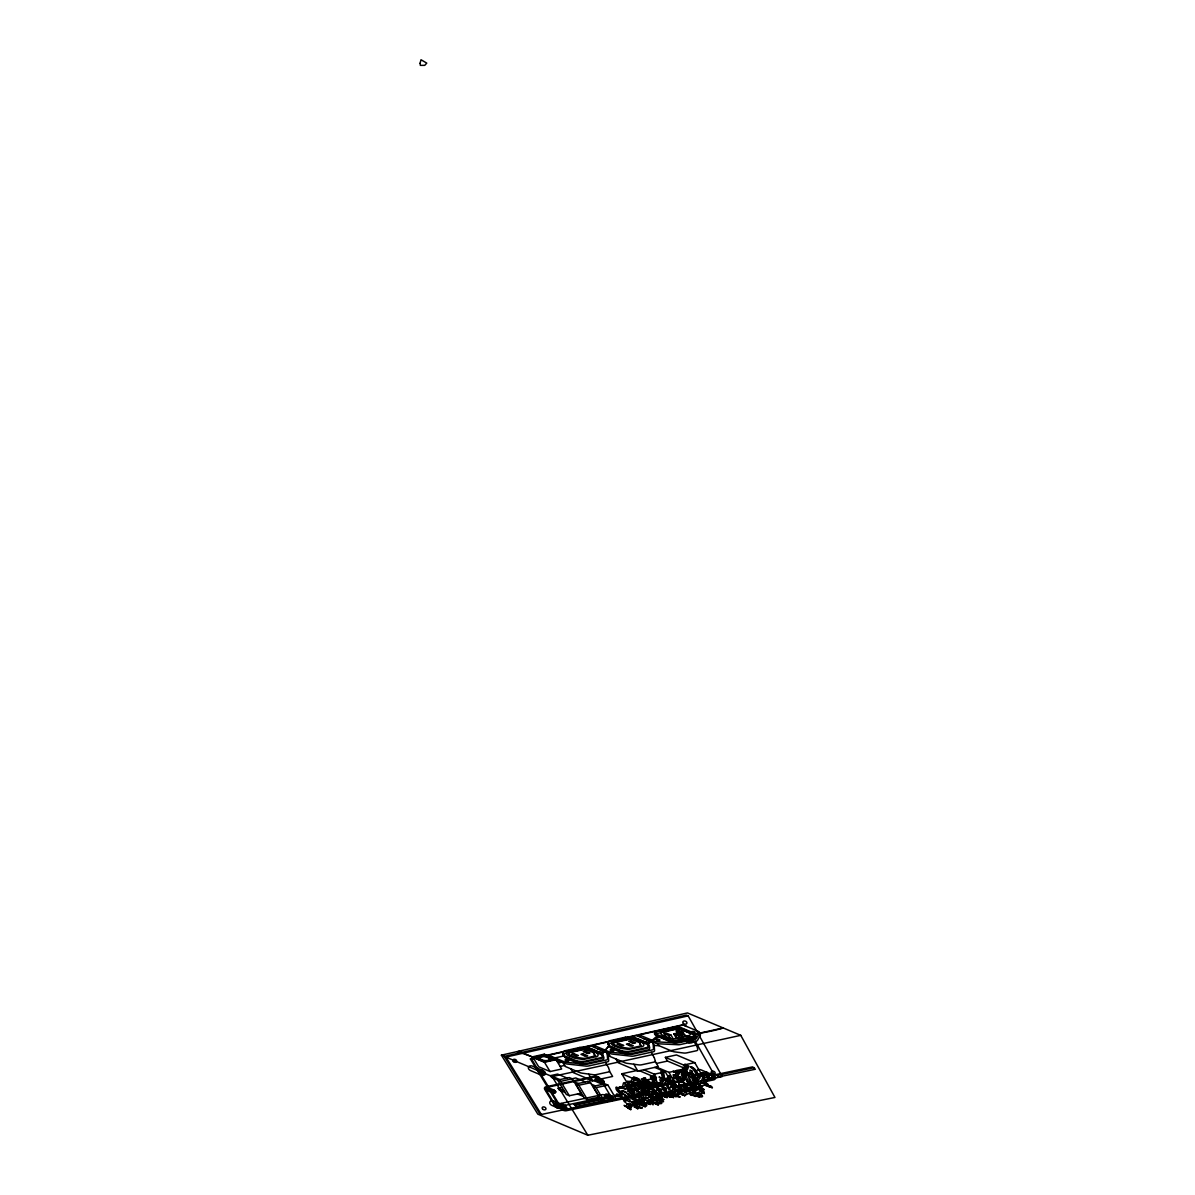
<?xml version="1.0" encoding="UTF-8"?>
<svg xmlns="http://www.w3.org/2000/svg" width="1195" height="1195" viewBox="0 0 1195 1195"><rect width="100%" height="100%" fill="white"/><g stroke="black" fill="none" stroke-linecap="round" stroke-linejoin="round"><path stroke-width="1.5" d="M670.619 1091.14C673.95 1088.436 673.084 1090.901 670.275 1092.484C664.853 1095.905 673.726 1093.141 674.488 1094.68C674.473 1096.532 684.541 1098.324 677.729 1095.949M691.532 1032.047L691.935 1031.554A3.421 2.524 18.5 0 1 694.997 1031.882L695.057 1032.883A3.436 2.539 18.5 0 1 693.757 1033.018M639.011 1102.552C641.162 1101.267 645.927 1106.645 640.983 1103.538M655.786 1096.308L657.653 1095.322M701.345 1080.788L701.196 1082.371M638.025 1102.134L639.34 1103.343L637.921 1102.492C642.731 1101.267 647.003 1102.836 643.612 1096.457C642.805 1093.873 635.74 1090.751 638.683 1089.795L634.037 1086.315L629.317 1086.957L625.881 1085.045L629.332 1085.12L628.316 1083.626L633.888 1085.404L631.976 1082.416L626.927 1081.46L630.84 1081.266L633.723 1076.844L635.62 1077.651L635.232 1080.116C629.675 1080.803 638.085 1091.334 640.938 1088.779C640.968 1085.867 634.829 1085.717 637.279 1084.238C638.772 1085.971 641.073 1086.539 642.044 1089.048C646.883 1089.706 646.614 1092.051 641.969 1090.333M650.663 1094.247C654.546 1097.652 652.201 1099.983 648.736 1096.502C648.93 1100.266 642.492 1093.619 646.495 1100.774L649.049 1101.909L651.38 1101.431L648.452 1099.206L649.408 1101.342L647.376 1101.193M669.977 1094.859L674.309 1091.543L675.28 1088.003C679.074 1084.224 667.632 1080.19 673.368 1079.892L676.116 1082.356C682.748 1082.087 676.206 1077.203 672.292 1078.084L673.905 1076.949C671.172 1070.869 676.609 1079.249 678.282 1074.619L678.954 1073.991L677.968 1072.737L676.385 1073.095L672.875 1071.303L678.984 1073.035L677.251 1077.532L679.88 1081.087L682.36 1082.282L678.312 1082.431L679.716 1085.135C681.479 1085.687 694.773 1093.559 686.841 1089.75M693.653 1095.382C695.878 1098.474 696.312 1088.705 702.451 1096.353C685.84 1093.769 706.544 1099.803 701.764 1095.083M695.027 1074.947L696.087 1073.603L692.458 1068.345C687.065 1065.567 692.741 1066.926 694.713 1068.987C695.953 1070.974 698.119 1075.963 701.032 1073.917C703.362 1068.913 704.811 1078.891 707.604 1074.186A8.948 6.498 18.2 0 0 707.037 1072.931L708.127 1074.171A8.664 6.304 17.7 0 0 708.575 1075.62L708.68 1076.77L705.513 1075.127M704.303 1078.517L702.884 1083.477L702.003 1083.492L700.539 1082.326L702.57 1078.458C705.827 1076.307 702.182 1085.329 706.828 1080.803C707.664 1079.19 706.245 1082.775 704.467 1082.834C704.004 1084.701 710.039 1087.271 707.38 1084.462L705.483 1082.67L706.006 1084.985M660.148 1099.609C659.341 1101.626 664.973 1100.968 662.209 1101.909C659.998 1102.238 655.965 1099.116 658.863 1097.772M674.697 1094.321L677.221 1094.411L677.52 1095.815L679.835 1096.816M645.912 1097.07L647.556 1098.773M702.316 1092.529C707.082 1095.397 701.704 1088.137 699.12 1089.795C702.869 1090.408 703.198 1092.111 700.106 1093.798C694.101 1094.889 691.741 1090.512 690.411 1087.42M632.767 1090.916C628.152 1083.432 638.877 1093.38 633.694 1088.735M645.614 1090.676C648.138 1092.887 646.898 1086.643 650.095 1089.243C644.807 1097.13 657.847 1092.559 652.739 1100.371L650.155 1099.923L651.753 1098.788M687.02 1074.664C692.413 1076.829 688.962 1077.532 689.142 1081.37C684.078 1082.954 690.486 1076.127 687.872 1075.634M694.878 1092.514C698.537 1094.739 699.867 1090.333 702.316 1090.512M616.396 1095.442L617.397 1095.232L616.754 1093.828L619.1 1095.949L615.096 1095.008L615.335 1095.86L621.908 1096.472L622.222 1093.664C624.343 1093.619 630.781 1097.921 626.18 1099.714C620.578 1093.171 624.641 1105.734 625.747 1100.879C627.494 1097.966 631.543 1098.713 629.541 1101.178C630.288 1101.895 633.962 1101.805 635.023 1103.687L635.322 1104.285C633.499 1107.332 627.629 1101.417 629.018 1105.061M651.693 1101.969L661.746 1103.403L658.415 1103.986C659.222 1106.495 651.454 1101.342 652.843 1103.329C655.383 1105.285 643.209 1099.131 649.736 1103.687A5.243 3.734 19.4 0 1 650.259 1104.135L646.555 1102.641M685.347 1071.885C685.96 1067.658 688.783 1076.979 691.726 1077.053C697.492 1076.038 690.127 1073.424 687.678 1073.005M656.578 1086.972L660.073 1089.078C657.489 1087.062 658.415 1091.11 656.533 1088.511C657.713 1083.955 648.945 1086.509 649.229 1082.282A2.644 1.897 19.4 0 1 649.617 1081.609C643.448 1077.158 654.038 1090.706 646.032 1080.459C646.062 1078.234 643.507 1076.396 642.955 1078.846C638.175 1079.13 645.001 1079.354 645.569 1081.191C646.435 1085.374 651.723 1084.776 654.77 1086.345L655.368 1087.211C652.963 1089.571 643.239 1082.237 649.572 1086.016A9.112 6.558 19.3 0 0 650.782 1087.226L654.785 1090.109L652.306 1089.317M633.44 1092.947L632.932 1091.453M655.428 1094.097C662.314 1097.473 654.188 1092.708 655.517 1091.423M664.286 1078.487L667.781 1078.129L668.08 1075.53L669.797 1076.262L669.215 1079.07L664.091 1079.04L663.912 1073.439L660.895 1071.347L662.299 1077.248A3.465 2.509 19.2 0 1 661.881 1078.114L661.328 1078.009M637.383 1093.843C643.986 1099.505 646.316 1099.012 637.368 1099.923L637.712 1100.64C640.998 1098.265 642.91 1103.299 643.209 1099.773M653.097 1104.867L649.916 1102.298M702.54 1078.278C701.525 1075.007 706.409 1074.215 708.441 1076.74M663.837 1092.827L665.899 1093.918L664.002 1092.051L666.377 1091.976L662.941 1086.195M644.523 1092.021C647.302 1089.302 647.287 1096.457 643.463 1093.44C644.374 1096.651 649.408 1095.591 646.824 1092.768M678.267 1087.33C681.195 1088.839 676.564 1087.689 678.596 1086.076C679.104 1084.776 683.032 1087.405 681.016 1087.764L678.282 1086.404M701.644 1088.511L704.333 1089.691L700.031 1089.093C697.238 1089.362 694.086 1091.782 697.641 1088.929C703.377 1086.882 697.088 1087.555 696.297 1086.509M620.832 1088.376C615.53 1085.926 622.819 1089.108 625.015 1088.466C625.045 1088.764 632.513 1087.943 629.108 1091.349C631.587 1092.603 633.186 1095.143 635.606 1096.876M656.921 1096.861C658.699 1099.505 663.046 1093.559 660.536 1095.322M693.787 1078.278L697.327 1079.877L697.656 1076.068L699.12 1075.425L700.539 1076.486L697.97 1075.829M696.999 1078.891L698.328 1077.143L697.716 1076.008M691.83 1077.009C688.469 1076.292 693.966 1076.232 692.084 1074.365M633.499 1088.257C634.933 1093.813 636.801 1095.561 631.453 1090.736C631.333 1086.613 624.925 1088.212 625.627 1083.79L625.105 1082.969C621.803 1080.773 624.671 1088.391 619.906 1086.838L619.383 1087.196M652.978 1076.112C657.369 1076.605 652.575 1080.325 655.144 1082.76C657.429 1083.626 656.428 1078.622 654.621 1078.682M704.273 1084.791C707.53 1086.494 717.702 1089.153 708.979 1085.956M680.448 1093.276C673.218 1096.726 680.553 1090.796 677.55 1091.692C673.173 1091.14 674.458 1096.995 677.221 1094.411M654.472 1080.355L654.442 1079.249M689.261 1076.232L686.587 1074.514L685.631 1072.005M699.344 1076.411L700.076 1077.875C696.401 1080.758 699.09 1084.97 702.062 1086.3C699.807 1090.184 698.343 1082.222 695.624 1081.759M681.658 1085.971L683.555 1086.419M635.606 1096.876L636.218 1100.057L629.631 1092.006M664.913 1093.5C664.674 1096.562 668.573 1092.932 666.347 1090.945C667.945 1087.465 659.73 1085.807 661.537 1084.388M685.362 1085.613L681.986 1084.358L682.24 1085.867M685.168 1086.3C691.098 1086.793 679.925 1079.772 678.939 1077.173M636.024 1107.302L635.725 1106.167C632.693 1104.285 630.766 1106.66 630.766 1109.632L628.002 1108.034M690.74 1084.373L689.739 1081.296M618.457 1094.545C622.446 1094.486 616.441 1091.14 616.157 1089.257C614.738 1084.806 618.816 1088.077 619.01 1090.482C622.461 1096.293 625.911 1087.838 619.742 1091.812M686.916 1081.4L688.051 1083.208L685.915 1078.413L686.468 1075.127L682.898 1071.601L687.454 1069.674L688.813 1066.074L684.869 1064.147L685.87 1066.896L684.108 1067.867M707.35 1083.417L709.203 1086.24L710.696 1086.763L710.846 1085.702M642.522 1079.772L645.091 1079.638L645.569 1078.069M628.436 1107.436L629.123 1106.062L626.389 1103.568L628.152 1104.15L630.811 1106.779L629.84 1108.407L624.089 1105.375L630.766 1109.632M684.212 1076.62L682.614 1072.468L684.929 1073.737L685.945 1077.502L683.943 1076.232L683.734 1073.947C681.568 1071.437 683.824 1078.667 685.646 1079.518C681.867 1082.565 681.852 1076.516 677.909 1076.366M693.623 1082.356C703.721 1083.566 689.306 1078.667 693.279 1077.591L696.162 1079.668M660.551 1093.53L660.999 1095.501M706.036 1074.738L705.872 1073.454A8.948 6.498 18.2 0 0 705.289 1072.199L706.977 1072.229M684.287 1088.003L689.186 1087.614L691.098 1090.213L690.053 1091.603A12.742 9.201 18.5 0 1 686.647 1091.423L676.863 1090.886L677.207 1089.257L679.925 1088.959L679.387 1087.823M689.171 1090.452L688.305 1087.57M648.721 1082.565L649.617 1081.609M702.944 1089.84L702.048 1089.452M654.77 1098.593L654.875 1097.144M652.993 1089.511L652.485 1088.286M692.786 1074.664L694.265 1075.067L696.775 1079.518M694.205 1084.477L694.713 1082.969M668.289 1096.278L670.007 1096.995C676.131 1098.339 673.054 1093.589 667.497 1095.188M674.025 1078.816L676.011 1077.053L674.637 1074.888M701.689 1082.61L700.599 1082.117M630.646 1096.95C637.279 1095.994 632.215 1103.403 632.857 1097.996M666.69 1083.566C673.621 1082.536 663.583 1088.047 662.538 1083.014L663.613 1080.19C671.993 1079.697 660.521 1082.819 666.69 1083.566C667.422 1081.729 668.886 1082.76 666.317 1079.936C672.636 1077.621 674.816 1091.543 668.095 1081.729M697.073 1080.459L695.938 1081.296L694.549 1080.325M659.804 1086.091L660.223 1085.418L658.639 1085.523M691.83 1088.018C683.839 1085.508 702.675 1089.691 691.905 1088.615M648.9 1045.535A3.958 2.883 19.7 0 0 647.317 1044.49L638.488 1040.785A15.819 11.517 20 0 0 626.688 1039.516L610.839 1043.071A3.929 2.868 20.5 0 0 609.047 1045.819L602.011 1053.96L603.49 1056.44A3.929 2.838 20.8 0 1 601.802 1060.099L586.685 1063.416A15.655 11.323 21.3 0 1 575.168 1062.146L566.714 1058.576A3.899 2.808 21.6 0 1 564.503 1056.768L563.129 1054.468M683.719 1085.075L684.765 1088.212M609.047 1045.819A4.108 2.987 20.6 0 0 610.615 1046.865L619.383 1050.539A15.864 11.577 20.3 0 0 631.109 1051.824L646.779 1048.359A3.958 2.898 19.7 0 0 648.945 1045.849A3.958 2.898 19.7 0 0 646.346 1042.817L637.503 1039.097A15.834 11.532 20 0 0 625.702 1037.828L610.107 1041.323A3.943 2.868 20.6 0 0 609.047 1045.819L602.011 1053.96M697.223 1082.431L696.7 1084.104C694.205 1089.511 692.069 1078.428 695.863 1083.462M646.48 1091.647L645.927 1093.38L641.685 1090.617L642.761 1092.454L643.612 1091.184M683.794 1067.732L682.853 1067.449L683.525 1068.315L680.358 1070.66L676.445 1070.466L682.883 1072.991M653.426 1076.351C649.378 1079.279 658.43 1082.102 651.634 1083.521L649.916 1082.804C657.847 1082.326 644.658 1073.887 653.635 1077.382C651.365 1080.833 655.069 1079.234 654.845 1076.844M657.235 1035.841L648.019 1043.952L649.318 1046.327A3.973 2.898 19.7 0 1 647.541 1050.032L632.08 1053.437A15.849 11.577 20.3 0 1 620.354 1052.153L611.81 1048.553A3.943 2.868 20.5 0 1 609.599 1046.715L608.225 1044.385M660.76 1095.815L659.939 1096.114M625.03 1098.788L626.329 1096.861L622.819 1093.485M699.941 1086.315L700.27 1085.224M674.936 1095.143L672.695 1093.813M655.278 1092.484C653.545 1090.213 653.247 1097.115 651.29 1092.26C656.458 1089.72 647.511 1087.928 646.674 1085.135C636.233 1073.244 647.063 1094.515 648.332 1087.136L643.029 1082.401L644.523 1082.999M659.267 1097.443L659.76 1096.248M666.556 1081.191L663.852 1079.593M643.179 1104.464L638.847 1104.031L645.151 1105.076L643.582 1102.417L646.196 1103.418L646.794 1105.629C644.822 1108.766 639.698 1102.388 636.263 1105.39C637.488 1107.989 646.136 1107.899 639.549 1107.899A1.882 1.344 19.6 0 0 638.309 1108.273C628.376 1104.568 639.28 1109.796 637.413 1106.884L634.65 1105.435M637.682 1097.264L636.651 1095.352M606.716 1095.979C605.985 1093.619 609.704 1095.71 607.628 1096.666M662.613 1072.064L664.032 1077.965A3.465 2.509 19.2 0 1 663.598 1078.846L659.013 1077.039L663.15 1079.025L661.328 1080.534L662.523 1081.804L661.582 1084.089L657.101 1082.551L655.935 1079.234M651.32 1087.017L653.65 1086.479L653.142 1085.762M697.148 1086.867L693.19 1087.286L688.619 1083.462M635.695 1083.417C632.469 1084.881 641.342 1085.822 638.578 1088.869M630.512 1087.973L628.092 1087.45M670.948 1087.091C678.387 1089.81 669.305 1080.937 669.797 1076.262M684.541 1089.138L689.246 1091.11M662.075 1100.341C655.517 1097.951 668.408 1100.998 661.433 1098.623M661.268 1078.383C657.922 1079.533 661.881 1081.52 660.178 1083.282M689.575 1087.958L688.813 1087.54M703.541 1081.146L705.065 1079.205L706.917 1079.966M655.861 1096.338L659.222 1097.921M642.029 1102.94L639.071 1102.582M647.107 1090.706L648.96 1089.481L648.556 1088.75M673.368 1079.892L674.622 1083.79M667.781 1086.703C664.405 1086.27 670.963 1085.314 667.811 1086.688M675.504 1075.709L677.027 1072.871M642.537 1100.266L639.698 1100.729L638.757 1099.445M670.425 1091.214L668.498 1091.035L667.512 1095.277L673.442 1095.217M657.459 1097.1C658.311 1097.846 661.716 1093.649 657.967 1094.097M618.084 1087.48C615.186 1090.243 622.864 1093.171 621.056 1095.546L618.816 1094.874M670.007 1096.995C664.629 1093.918 670.589 1099.505 663.315 1096.338M699.299 1096.95C695.46 1095.203 704.139 1096.472 699.09 1094.097M679.552 1086.942L679.193 1085.717M652.903 1090.019C655.861 1091.901 657.086 1090.751 657.549 1094.172M674.294 1086.613L673.607 1083.372M687.065 1071.168C689.186 1079.757 684.63 1068.33 683.764 1072.244M683.167 1079.205L683.898 1078.786C680.717 1076.874 680.03 1068.793 684.362 1073.2M640.445 1087.091C645.121 1086.539 636.158 1082.043 633.843 1082.834M664.779 1084.164L663.569 1084.448M554.047 1092.574C556.9 1092.514 548.968 1090.826 554.39 1091.05C558.468 1091.498 552.792 1094.605 554.644 1091.229M675.205 1081.669L677.983 1080.743L675.668 1078.114M688.544 1090.826L688.32 1090.871A12.727 9.201 18.5 0 1 684.929 1090.691L682.345 1089.855L676.728 1090.512M631.229 1084.896L632.424 1084.358L631.184 1082.416M542.694 1073.812C541.006 1071.153 546.279 1076.605 543.232 1072.393M501.392 1055.17L687.454 1012.942L740.766 1035.333L774.957 1097.458L587.82 1135.25L537.84 1114.158L501.392 1055.17L552.15 1076.561L740.766 1035.333M713.818 1078.323L722.243 1076.561L688.156 1015.87L505.948 1057.082L541.35 1114.472L709.905 1079.145M532.253 1056.888L544.263 1054.184L556.243 1059.233L544.188 1061.922L518.794 1051.212M533.015 1057.455L544.442 1062.265L556.048 1059.681L561.68 1069.002L550.088 1071.556L538.691 1066.762L533.015 1057.455L544.591 1054.856L564.578 1063.296A7.797 5.616 21.6 0 0 567.491 1064.058L585.789 1066.089A7.812 5.631 21.2 0 0 588.612 1065.955L607.628 1061.787A1.972 1.419 20.6 0 0 608.673 1060.562L608.24 1055.573A1.972 1.434 20.7 0 0 608.046 1054.976L606.955 1053.139M563.816 1110.439L562.412 1109.841A3.346 2.36 21.4 0 1 560.515 1108.288L530.386 1058.964L533.508 1058.262M546.025 1055.469L563.308 1051.585M583.459 1047.059L608.464 1041.457M629.078 1036.827L681.538 1025.071A3.54 2.614 18.8 0 1 684.182 1025.34M554.346 1059.651L545.264 1055.827L535.136 1058.098A137.544 94.704 22.5 0 0 517.106 1051.63M549.745 1057.052L548.639 1055.215L562.994 1052.003M584.788 1047.119L590.629 1045.804L605.85 1052.212A1.972 1.434 20.7 0 1 607.15 1053.736L607.583 1058.71A1.972 1.419 20.7 0 1 606.537 1059.95L587.522 1064.133A7.812 5.646 21.2 0 1 584.699 1064.252L566.4 1062.236A7.797 5.616 21.7 0 1 563.472 1061.474L548.639 1055.215M594.886 1047.597L593.452 1045.177L608.121 1041.876M630.422 1036.887L636.397 1035.542L651.798 1042.025A2.002 1.464 19.6 0 1 653.112 1043.564L653.471 1048.612A1.987 1.449 19.5 0 1 652.38 1049.882L632.932 1054.154A7.917 5.766 20.1 0 1 630.049 1054.289L611.422 1052.257A7.887 5.736 20.6 0 1 608.464 1051.495L593.452 1045.177M639.295 1034.9L683.241 1025.041L698.044 1031.255A2.017 1.494 18.4 0 1 699.209 1033.436L696.446 1038.425A2.017 1.479 18.4 0 1 695.46 1039.097L679.298 1042.652A7.992 5.87 18.9 0 1 676.953 1042.847L657.668 1041.935A7.962 5.841 19.5 0 1 654.083 1041.114L639.295 1034.9L640.714 1037.35M530.386 1058.964L534.001 1059.084M547.444 1056.066L548.953 1055.723M591.54 1046.193L593.751 1045.685M637.323 1035.931L639.594 1035.423M676.803 1028.731L661.806 1032.077A2.002 1.479 19.3 0 0 662.015 1034.9L669.245 1037.947A8.007 5.885 19.1 0 0 675.19 1038.589L689.216 1035.482A2.017 1.494 18.6 0 0 689.022 1032.644L681.762 1029.582A8.007 5.885 18.9 0 0 675.772 1028.955M573.809 1053.631L571.673 1054.109L576.244 1056.036L578.38 1055.558L573.809 1053.631L574.9 1055.469M585.356 1051.062L583.22 1051.54L587.791 1053.467L589.942 1052.989L585.356 1051.062L586.461 1052.9M619.115 1043.519L616.934 1044.012L621.564 1045.954L623.745 1045.461L619.115 1043.519L620.205 1045.386M630.945 1040.89L628.749 1041.368L633.38 1043.325L635.576 1042.832L630.945 1040.89L632.021 1042.757M665.794 1036.498L664.151 1033.615L666.392 1033.122L671.067 1035.094L673.173 1038.784M678.088 1034.168L676.236 1030.926L678.491 1030.419L683.182 1032.39L685.407 1036.319M583.115 1053.856L580.964 1054.334L585.55 1056.26L587.686 1055.782L583.115 1053.856L584.206 1055.693M628.6 1043.728L626.419 1044.221L631.05 1046.163L633.245 1045.685L628.6 1043.728L629.69 1045.595M676.37 1038.321L673.816 1033.824L676.056 1033.316L680.747 1035.288L681.777 1037.126M664.151 1033.615L668.841 1035.587L671.067 1035.094M676.236 1030.926L680.941 1032.898L683.182 1032.39M673.816 1033.824L678.506 1035.796L680.747 1035.288M694.833 1034.213L723.169 1027.939M560.306 1066.373L564.637 1065.417M608.27 1055.782L609.569 1055.499M553.748 1058.172L564.01 1055.932M557.796 1080.071L551.567 1077.442L550.477 1075.634L557.617 1074.081L567.042 1078.054M557.632 1080.101L569.313 1077.561L572.33 1078.831L581.009 1093.231L569.343 1095.725L566.34 1094.456L557.632 1080.101L560.634 1081.37L575.811 1077.95L585.251 1081.938M665.361 1057.351L683.659 1065.044L685.781 1068.763L667.497 1061.07L665.361 1057.351L676.46 1054.946L694.803 1062.654L705.931 1082.282L690.65 1085.478L687.976 1084.343M656.458 1063.46L667.497 1061.07M654.726 1067.404L665.256 1071.84L676.445 1091.244L661.403 1094.381L660.536 1092.887L648.093 1095.486L630.123 1087.913L621.803 1073.782L636.711 1070.571M587.537 1081.445L590.554 1082.715L599.173 1097.13L587.432 1099.609L584.445 1098.339L575.781 1083.984L592.122 1080.564M565.175 1092.529L559.215 1090.019L558.125 1088.227L562.053 1087.39M570.971 1068.883L573.212 1072.587L592.615 1080.773L612.617 1076.456L609.48 1071.153M615.978 1058.994L618.188 1062.758L637.831 1071.034L658.296 1066.627L655.174 1061.235M575.781 1083.984L578.798 1085.239L590.554 1082.715M683.659 1065.044L694.803 1062.654M593.078 1086.374L604.909 1083.85L607.926 1085.12L616.5 1099.549L604.685 1102.029L601.683 1100.759L593.078 1086.374L596.096 1087.644L607.926 1085.12M643.776 1069.749L654.277 1074.186L665.256 1071.84M656.354 1067.045L668.946 1072.348L685.781 1068.763M621.803 1073.782L639.848 1081.37L656.413 1077.86L654.277 1074.186M560.873 1103.433L565.34 1105.315L567.505 1108.87L563.039 1106.973L560.873 1103.433L602.967 1094.53L607.493 1096.442L609.629 1100.042M565.34 1105.315L607.493 1096.442M574.123 1104.434L608.36 1097.234L610.989 1099.505L576.737 1106.689L574.123 1104.434L575.796 1105.136L610.062 1097.936M715.939 1074.589L752.671 1066.866L755.345 1069.241L718.583 1076.949L715.939 1074.589L717.687 1075.336L754.433 1067.613M564.234 1107.481L560.037 1108.362A2.868 2.017 21.5 0 1 556.317 1106.794L546.025 1089.974A2.883 2.046 21.8 0 1 547.19 1087.33L596.23 1076.725A2.913 2.091 20.7 0 1 600.024 1078.338L610.212 1095.442A2.898 2.076 20.4 0 1 608.957 1098.085L608.524 1098.175M672.695 1084.731L677.162 1086.613L689.784 1083.97L690.65 1085.478M645.121 1094.232L566.296 1110.723A3.346 2.36 21.3 0 1 561.919 1108.885L531.82 1059.562M674.622 1088.062L689.425 1084.955M705.543 1081.594L713.624 1079.892A3.495 2.539 17.9 0 0 715.282 1076.695L695.311 1041.263M683.779 1091.125L684.914 1092.275L683.122 1094.097C682.913 1098.698 694.668 1087.704 694.011 1095.053C685.108 1094.052 693.13 1094.187 695.311 1096.547M625.105 1082.969L624.88 1086.539L620.369 1087.644M681.912 1079.533L684.242 1079.653M623.013 1090.811C628.749 1094.605 628.675 1094.366 632.872 1097.712M630.616 1104.479L633.619 1103.568L631.602 1101.551M691.248 1073.961L694.25 1074.664L697.014 1078.98M630.333 1104.18C632.319 1106.002 629.033 1106.899 628.152 1104.15M664.898 1084.149L667.856 1083.955L667.557 1083.088M711.742 1076.307C710.771 1080.937 715.312 1074.499 711.07 1077.785M651.634 1083.521C654.023 1082.61 658.923 1085.374 658.326 1086.808L657.19 1086.688L657.937 1087.54M645.166 1087.958L647.317 1087.51L644.538 1085.404M692.129 1095.531L690.874 1094.59L692.906 1093.933L692.428 1092.768M602.205 1082.192C606.029 1081.251 597.366 1081.908 602.19 1080.355C599.935 1082.072 607.359 1084.672 602.937 1080.788M679.567 1088.107L686.408 1089.93M671.411 1087.286L670.32 1087.525L672.561 1086.001L673.92 1086.897L672.188 1086.18M642.402 1091.737L640.834 1090.557L642.477 1090.542M633.694 1082.476L637.533 1082.267L636.935 1078.458C634.56 1076.74 642.761 1080.041 639.937 1082.775L643.597 1087.077C646.151 1085.747 637.398 1079.369 642.701 1085.956M564.398 1107.332C561.202 1108.288 568.745 1110.26 564.682 1107.287C558.648 1106.45 566.684 1109.094 563.711 1108.661M643.657 1093.186L644.882 1093.694M665.899 1093.918L662.732 1093.216L664.808 1096.278L666.631 1096.502L666.048 1094.799M668.617 1087.988C668.035 1087.988 672.636 1090.886 668.483 1089.033M661.388 1095.681C657.803 1094.366 664.33 1091.871 659.834 1092.096L658.236 1090.512L661.238 1089.945L662.837 1096.084L659.341 1099.236L660.178 1101.491M635.187 1103.343L636.248 1103.194L635.128 1100.431M617.038 1095.71L617.038 1096.577M698.089 1086.36L691.785 1086.389M647.272 1083.118L647.197 1082.013M660.671 1100.894L663.613 1101.656M623.596 1091.169L626.09 1092.021M688.708 1073.02L690.098 1072.587L689.963 1070.108L691.711 1070.839L692.592 1073.17C697.656 1078.592 699.433 1073.2 694.205 1069.092L691.636 1067.314L692.846 1067.673M704.034 1089.571C699.165 1089.75 703.198 1083.267 706.051 1085.538M642.85 1104.509L638.996 1103.956M678.73 1084.418L681.016 1085.105M651.454 1093.365L652.321 1091.169M654.203 1045.55L658.863 1045.64L671.934 1051.137A7.962 5.841 18.9 0 0 674.757 1051.899L683.555 1053.004A7.977 5.841 18.7 0 0 686.662 1052.885L696.61 1050.719A2.017 1.479 18.4 0 0 697.701 1049.255L697.297 1047.418A2.017 1.479 18.4 0 0 697.133 1047.014L694.056 1041.532M703.81 1091.692L702.884 1091.304M635.62 1077.651L632.558 1081.998L628.824 1082.297M630.84 1090.139L632.678 1090.871M660.701 1083.506L657.399 1082.73M641.192 1088.391L644.359 1089.257L642.88 1087.629M654.651 1099.968L657.967 1102.119L656.219 1099.729L656.817 1098.638L655.009 1094.366L658.803 1095.815M649.199 1085.583L648.527 1085.732M693.025 1077.726L695.43 1078.966M698.044 1075.859L698.627 1075.5M636.472 1107.496L637.771 1109.109M639.265 1094.59C635.501 1095.053 638.339 1089.795 635.217 1089.377M643.597 1102.223L650.379 1104.553M687.035 1086.315C682.674 1084.701 682.689 1077.666 677.759 1076.471M694.534 1092.469L692.951 1092.439M678.655 1091.573C683.376 1092.469 676.967 1093.858 679.507 1094.157M664.569 1095.77L665.047 1094.381M691.666 1073.902L693.847 1074.723M674.772 1072.005L676.385 1073.095M673.965 1071.661L678.551 1072.408M690.351 1084.179L690.172 1085.135C686.408 1087.495 691.591 1081.49 688.051 1081.878M638.04 1085.344L640.55 1086.285M638.653 1078.786L637.846 1078.637L639.25 1082.999L635.053 1083.342M684.556 1088.466L687.812 1088.794M660.999 1077.83L661.91 1078.652M670.783 1084.791L668.304 1079.787M704.124 1074.036L707.53 1075.366M641.312 1087.45L644.762 1088.451L648.392 1093.813M645.987 1103.314C648.078 1107.959 640.251 1099.699 643.448 1104.359M673.054 1089.467L673.846 1089.661L672.949 1088.481M689.784 1083.028L688.693 1082.595M649.901 1084.104L655.054 1085.762M680.03 1081.206L682.166 1082.058M637.936 1106.749L642.432 1107.84M663.897 1099.639C659.461 1100.894 664.435 1089.885 664.883 1096.995M699.254 1074.335L701.764 1075.395L703.81 1072.557M661.388 1103.194C659.192 1103.284 648.706 1103.06 653.531 1101.312L655.069 1097.13L657.086 1102.044M687.334 1065.059L686.737 1068.659C683.779 1067.165 683.241 1073.439 678.222 1071.153M651.081 1088.69L649.557 1088.033M630.661 1084.567C631.782 1085.508 626.867 1085.792 628.749 1086.748M626.912 1106.48L625.792 1106.092L628.525 1108.258M699.911 1074.649L701.106 1075.156M680.523 1077.322L679.462 1077.068L680.104 1077.651M647.809 1086.419L646.824 1086.016M656.697 1087.883L658.355 1088.361L657.489 1087.36M653.605 1089.87L655.532 1091.752M688.156 1015.87L686.378 1015.123L504.26 1056.38L539.692 1113.77L541.35 1114.472M691.278 1037.887L680.343 1033.302A3.54 2.614 18.9 0 0 675.922 1034.272A3.54 2.614 18.9 0 0 678.043 1037.992L688.962 1042.593M711.906 1074.439L701.062 1069.883A3.51 2.554 18.2 0 0 696.67 1070.81A3.51 2.554 18.2 0 0 698.731 1074.469L709.546 1079.01M687.469 1072.498C689.142 1074.29 693.444 1074.006 691.711 1070.839M679.731 1071.661L680.687 1072.064M695.983 1078.726L697.043 1079.16M712.28 1087.943L709.666 1086.703M707.395 1086.016L709.008 1086.688M700.614 1085.359L697.566 1083.641M700.15 1088.989L701.868 1089.72M691.875 1087.256L693.249 1087.823M697.551 1087.898L694.295 1090.049L696.028 1091.005M694.385 1090.273C696.341 1094.799 691.293 1090.916 691.666 1088.839M601.488 1054.647L592.75 1050.973A15.625 11.278 21.1 0 0 581.158 1049.703L565.668 1053.183A3.884 2.808 21.6 0 0 563.906 1055.663L563.95 1055.887M639.415 1070.69L656.413 1077.86M682.524 1095.262C677.699 1092.066 683.152 1093.276 682.509 1094.65C682.883 1092.753 679.716 1091.095 683.884 1091.125L686.632 1093.007L684.556 1096.188M665.047 1089.9L662.971 1088.6L663.15 1089.377M651.439 1085.448L649.229 1084.477M647.212 1083.999L645.046 1082.939L643.537 1079.877M676.086 1096.876L674.174 1096.069L675.28 1095.143M653.038 1088.511L648.093 1085.553M661.119 1091.976L659.207 1091.364M673.621 1097.742L671.381 1096.263M635.83 1083.447L637.458 1084.119M658.744 1093.261L661.403 1094.381M652.769 1091.05L654.203 1091.647M665.525 1097.01L667.183 1097.712M651.574 1095.979L649.542 1094.889M652.41 1099.071L648.721 1096.502M628.884 1089.377L626.509 1087.674M598.381 1076.979L597.082 1076.426A2.913 2.091 20.8 0 0 594.931 1076.187L545.906 1086.793A2.883 2.046 21.9 0 0 544.741 1089.437L555.033 1106.256A2.868 2.017 21.5 0 0 556.661 1107.586L557.931 1108.123M625.777 1089.511L623.685 1088.227M602.459 1079.787L597.978 1077.905A2.181 1.568 20.7 0 0 595.304 1078.473A2.181 1.568 20.7 0 0 596.663 1080.743L601.13 1082.64M629.466 1091.991C625.433 1090.856 628.988 1091.095 628.391 1089.183M658.326 1105.061L655.876 1103.747M652.53 1102.851L653.65 1103.314M629.84 1094.276L627.659 1093.425L628.017 1094.635M642.835 1100.192L641.073 1098.519M648.317 1103L649.423 1103.463M593.631 1080.549L602.609 1084.343M591.465 1084.253L595.364 1085.882M645.315 1106.839L643.239 1105.793M637.966 1104.27L639.43 1104.897M629.78 1101.954L627.898 1101.103L627.898 1099.236M612.139 1096.144L607.672 1094.261A2.181 1.553 20.4 0 0 604.999 1094.814A2.181 1.553 20.4 0 0 606.343 1097.07L610.809 1098.952M574.138 1081.833L578.051 1083.492M543.098 1070.586L532.567 1066.149A3.406 2.435 22.4 0 0 528.474 1067.06A3.406 2.435 22.4 0 0 530.655 1070.615L541.156 1075.052M550.477 1075.634L559.887 1079.608M597.38 1097.503L600.532 1098.832M579.605 1093.53L582.204 1094.635M577.499 1093.978L583.279 1096.427M558.125 1088.227L564.1 1090.751M554.121 1090.139L549.685 1088.272A2.151 1.524 21.8 0 0 547.086 1088.839A2.151 1.524 21.8 0 0 548.445 1091.08L552.867 1092.947M558.692 1103.119L553.942 1101.118A3.376 2.39 21.6 0 0 549.864 1101.984A3.376 2.39 21.6 0 0 552 1105.465L556.736 1107.466M564.025 1106.301L559.604 1104.449A2.151 1.524 21.5 0 0 557.004 1105.002A2.151 1.524 21.5 0 0 558.364 1107.212L562.77 1109.065M658.042 1094.754L656.16 1093.619M642.029 1083.193L644.478 1085.179M647.391 1093.007L652.44 1098.1M662.702 1086.165L663.509 1085.583L662.747 1084.448C647.167 1083.238 662.598 1084.627 662.433 1088.286C662.777 1090.378 666.616 1092.663 664.689 1089.332M635.128 1087.271L633.425 1086.121M632.947 1098.041L630.123 1097.174L631.856 1098.997M635.187 1087.316L636.965 1089.078L635.62 1089.78M638.698 1083.82L640.326 1086.21M625.807 1102.567L624.298 1098.399M681.135 1088.764L679.821 1087.062M704.393 1093.664C703.75 1091.02 699.658 1093.38 701.48 1094.829M694.907 1092.618L692.921 1087.689M655.562 1086.076L657.205 1085.478L653.471 1083.402M689.844 1074.006L689.156 1073.215M689.366 1082.177L689.62 1079.16L691.875 1082.431L692.428 1086.658L695.266 1086.569M568.432 1054.244L573.63 1056.738A5.96 4.302 21.4 0 0 575.676 1057.291L582.996 1058.292A5.96 4.317 21.3 0 0 585.356 1058.217L594.273 1056.171L594.109 1053.482A1.494 1.075 21 0 0 593.168 1052.556L587.447 1050.151A5.96 4.317 21.2 0 0 583.026 1049.658L568.745 1052.885L569.567 1056.141M678.207 1086.479L679.163 1087.719M544.442 1062.265L550.088 1071.556M552.15 1076.561L587.82 1135.25M539.901 1058.591L540.737 1059.95M549.147 1058.561L550.178 1060.264M575.796 1105.136L576.737 1106.689M544.263 1054.184L545.264 1055.827M560.634 1081.37L569.343 1095.725M578.798 1085.239L587.432 1099.609M562.935 1062.609L565.265 1066.478L579.411 1072.438A7.782 5.602 21.2 0 0 582.084 1073.17L593.228 1074.693A7.797 5.616 20.9 0 0 596.305 1074.604L608.479 1071.975A1.957 1.419 20.5 0 0 609.45 1070.466L608.569 1067.777M588.612 1074.066L592.615 1080.773M596.096 1087.644L604.685 1102.029M597.186 1048.568L609.555 1053.333A7.887 5.736 20.6 0 0 612.512 1054.109L631.124 1056.141A7.917 5.751 20.1 0 0 634.007 1056.007L653.456 1051.734A1.987 1.449 19.5 0 0 654.546 1050.48L654.188 1045.431A2.002 1.464 19.5 0 0 653.994 1044.833L652.918 1042.951M605.372 1062.28L608.434 1067.464M593.915 1053.124L596.036 1056.694M607.896 1052.646L610.197 1056.574L624.522 1062.594A7.887 5.721 20.1 0 0 627.226 1063.341L638.548 1064.864A7.902 5.736 19.8 0 0 641.685 1064.775L654.143 1062.071A1.987 1.449 19.4 0 0 655.174 1060.548L654.322 1057.814M639.848 1081.37L648.093 1095.486M613.603 1044.086L614.753 1046.073M633.858 1064.237L637.831 1071.034M639.639 1042.981L641.715 1046.581M668.946 1072.348L677.162 1086.613M643.463 1038.515L655.159 1042.996A7.962 5.841 19.4 0 0 658.744 1043.818L678.028 1044.729A7.992 5.87 18.9 0 0 680.373 1044.535L696.521 1040.994A2.017 1.479 18.4 0 0 697.507 1040.322L700.285 1035.333A2.017 1.494 18.3 0 0 700.225 1034.108L699.165 1032.211M651.141 1052.242L654.188 1057.5M657.758 1043.713L658.863 1045.64M656.399 1033.585L657.668 1035.811A2.509 1.852 19.4 0 0 659.072 1036.991L669.992 1041.592A10.038 7.379 19 0 0 677.46 1042.384L694.773 1038.574A2.524 1.867 18.5 0 0 695.953 1036.199L694.698 1033.959A191.17 148.06 21.1 0 0 723.229 1028.029M668.841 1035.587L670.425 1038.365M678.506 1035.796L679.537 1037.618M680.941 1032.898L683.167 1036.827M717.687 1075.336L718.583 1076.949M693.727 1034.855L694.863 1036.857M660.028 1089.825L660.342 1091.647M692.652 1078.861L693.339 1081.37L691.935 1078.487M642.716 1098.668L639.22 1092.469A3.122 2.226 19.7 0 0 637.667 1090.841M601.279 1054.617A3.929 2.838 20.8 0 1 602.803 1055.588M688.783 1038.873A1.957 1.449 18.6 0 1 688.111 1040.218M709.412 1075.38A1.942 1.419 18 0 1 708.74 1076.695M556.407 1104.001A1.867 1.315 21.6 0 1 555.839 1105.241M540.797 1071.497A1.882 1.344 22.2 0 1 540.245 1072.781M684.78 1025.698A3.54 2.614 18.7 0 1 686.468 1026.4M695.535 1035.707A2.509 1.837 18.5 0 0 694.878 1035.333L682.718 1030.224A10.038 7.379 18.8 0 0 675.205 1029.433L656.787 1033.555A2.495 1.822 19.4 0 0 655.428 1034.989M648.795 1040.755A1.688 1.24 19.6 0 1 649.094 1040.442M651.977 1041.652A1.688 1.24 19.6 0 1 651.917 1042.07M602.399 1050.764A1.733 1.255 20.7 0 1 602.683 1050.45M605.656 1051.705A1.733 1.255 20.7 0 1 605.596 1052.108M649.229 1040.501A1.688 1.24 19.7 0 1 649.169 1040.905M645.345 1041.95A3.376 2.465 19.7 0 1 648.153 1042.339L648.302 1043.295A3.391 2.48 19.7 0 1 647.6 1043.444M603.356 1050.734A1.733 1.255 20.8 0 1 603.296 1051.137M560.724 1061.668A1.718 1.225 21.8 0 1 558.573 1062.594A1.718 1.225 21.8 0 1 557.781 1060.428M599.517 1052.138A3.346 2.42 20.8 0 1 602.28 1052.526L602.429 1053.467A3.346 2.42 20.8 0 1 601.742 1053.617M558.453 1060.712A1.718 1.225 21.8 0 1 557.587 1061.772M648.004 1043.937A110.224 79.139 17.3 0 1 659.087 1036.633M547.863 1089.437C549.566 1086.688 552.613 1092.17 547.863 1089.437M557.721 1105.554C562.412 1107.705 557.423 1104.031 557.736 1105.495M420.072 63.32L420.371 65.366L424.733 65.352L426.764 63.126L421.013 59.75L420.072 63.32M565.25 1060.04L565.728 1060.637A3.316 2.39 21.6 0 0 568.626 1060.966L568.626 1060.055A3.316 2.375 21.6 0 0 565.608 1059.681L565.25 1060.01M596.021 1079.055C596.723 1081.998 600.652 1078.786 597.171 1078.323C597.052 1081.146 596.156 1077.397 596.036 1078.98M610.286 1050.046L610.764 1050.644A3.361 2.435 20.6 0 0 613.722 1050.973L613.647 1050.002A3.346 2.435 20.5 0 0 610.66 1049.673L610.286 1050.046M656.279 1039.77L656.742 1040.382A3.391 2.495 19.4 0 0 659.76 1040.696L659.745 1039.74A3.391 2.48 19.4 0 0 656.653 1039.396L656.279 1039.77M605.79 1095.382L606.567 1094.71L605.79 1095.382M610.212 1097.234C612.856 1101.013 613.214 1094.59 610.242 1097.1M639.713 1097.742C638.727 1099.445 635.113 1095.173 637.174 1095.277L639.713 1097.742M637.951 1103.911C629.675 1104.165 636.487 1096.129 637.951 1103.911M601.518 1058.307L585.699 1061.832A15.669 11.338 21.4 0 1 574.183 1060.548L565.519 1056.903A3.884 2.808 21.6 0 1 562.905 1053.93A3.884 2.808 21.6 0 1 564.921 1051.466L580.172 1048.045A15.64 11.278 21.1 0 1 591.764 1049.315L600.502 1052.989A3.914 2.838 20.8 0 1 603.072 1055.753A3.914 2.838 20.8 0 1 601.518 1058.307M579.799 1047.447L564.742 1050.823A3.899 2.808 21.7 0 0 562.726 1053.303A3.899 2.808 21.7 0 0 565.34 1056.29L573.794 1059.86A15.669 11.338 21.4 0 0 585.311 1061.13L600.443 1057.799A3.929 2.838 20.8 0 0 602.519 1055.319A3.929 2.838 20.8 0 0 599.935 1052.317L591.391 1048.717A15.64 11.293 21.1 0 0 579.799 1047.447M625.329 1037.23L609.928 1040.696A3.943 2.883 20.6 0 0 607.837 1043.205A3.943 2.883 20.6 0 0 610.451 1046.237L619.01 1049.837A15.864 11.591 20.3 0 0 630.721 1051.107L646.196 1047.701A3.973 2.898 19.7 0 0 648.362 1045.177A3.973 2.898 19.7 0 0 645.778 1042.13L637.129 1038.5A15.834 11.532 20 0 0 625.329 1037.23M674.772 1027.371L657.534 1031.225A2.509 1.852 19.4 0 0 657.803 1034.765L668.737 1039.366A10.038 7.394 19.1 0 0 676.191 1040.158L693.518 1036.334A2.524 1.867 18.5 0 0 693.294 1032.779L682.285 1028.148A10.053 7.394 18.9 0 0 674.772 1027.371M674.249 1027.73L655.816 1031.853A2.495 1.822 19.5 0 0 656.085 1035.363L668.169 1040.442A10.038 7.379 19.1 0 0 675.623 1041.233L694.146 1037.155A2.509 1.852 18.5 0 0 693.922 1033.63L681.747 1028.522A10.038 7.394 18.9 0 0 674.249 1027.73M582.398 1048.956L567.52 1052.287A2.226 1.613 21.6 0 0 567.849 1055.409L573.182 1057.665A8.948 6.468 21.4 0 0 576.259 1058.501L581.547 1059.233A8.948 6.468 21.3 0 0 585.072 1059.114L596.858 1056.499A2.241 1.628 20.9 0 0 597.978 1054.767L597.769 1054.169A2.241 1.628 20.9 0 0 596.35 1052.765L589.03 1049.688A8.948 6.468 21.2 0 0 582.398 1048.956M627.972 1038.754L612.736 1042.174A2.256 1.643 20.5 0 0 613.02 1045.341L618.427 1047.612A9.052 6.602 20.4 0 0 621.534 1048.463L626.912 1049.18A9.067 6.617 20.2 0 0 630.512 1049.061L642.566 1046.402A2.27 1.658 19.8 0 0 643.732 1044.624L643.537 1044.012A2.27 1.658 19.8 0 0 642.118 1042.608L634.709 1039.486A9.052 6.602 20.1 0 0 627.972 1038.754M628.585 1039.471L614.245 1042.682A1.509 1.09 20.5 0 0 614.439 1044.789L618.89 1046.671A6.035 4.392 20.4 0 0 620.967 1047.238L628.421 1048.224A6.035 4.407 20.2 0 0 630.811 1048.149L639.579 1046.208A1.509 1.105 19.9 0 0 640.356 1045.027L639.818 1043.34A1.509 1.105 19.9 0 0 638.862 1042.384L633.081 1039.949A6.035 4.407 20.1 0 0 628.585 1039.471M561.904 1108.512A2.151 1.524 21.4 0 0 565.384 1108.467A2.151 1.524 21.4 0 0 562.875 1106.077A2.151 1.524 21.4 0 0 561.904 1108.512M551.911 1092.275A2.151 1.524 21.7 0 0 555.451 1092.424A2.151 1.524 21.7 0 0 553.121 1089.915A2.151 1.524 21.7 0 0 551.911 1092.275M609.943 1098.384A2.181 1.553 20.3 0 0 613.498 1098.339A2.181 1.553 20.3 0 0 610.974 1095.905A2.181 1.553 20.3 0 0 609.943 1098.384M600.278 1082.072A2.181 1.568 20.6 0 0 603.833 1082.013A2.181 1.568 20.6 0 0 601.294 1079.563A2.181 1.568 20.6 0 0 600.278 1082.072M688.664 1041.129A2.076 1.524 18.5 0 0 692.069 1040.95A2.076 1.524 18.5 0 0 689.62 1038.649A2.076 1.524 18.5 0 0 688.664 1041.129M709.277 1077.591A2.061 1.494 17.9 0 0 712.668 1077.427A2.061 1.494 17.9 0 0 710.233 1075.171A2.061 1.494 17.9 0 0 709.277 1077.591M556.302 1106.017A1.972 1.389 21.5 0 0 559.529 1106.062A1.972 1.389 21.5 0 0 557.303 1103.807A1.972 1.389 21.5 0 0 556.302 1106.017M540.708 1073.558A2.002 1.419 22.1 0 0 543.964 1073.588A2.002 1.419 22.1 0 0 541.693 1071.303A2.002 1.419 22.1 0 0 540.708 1073.558M708.351 1078.263A3.525 2.554 17.9 0 0 714.072 1077.845A3.525 2.554 17.9 0 0 709.77 1074.081A3.525 2.554 17.9 0 0 708.351 1078.263M555.302 1106.525A3.376 2.39 21.5 0 0 560.828 1106.6A3.376 2.39 21.5 0 0 557.004 1102.746A3.376 2.39 21.5 0 0 555.302 1106.525M687.648 1041.756A3.555 2.614 18.5 0 0 693.458 1041.443A3.555 2.614 18.5 0 0 689.261 1037.529A3.555 2.614 18.5 0 0 687.648 1041.756M539.707 1074.081A3.406 2.435 22.1 0 0 545.264 1074.141A3.406 2.435 22.1 0 0 541.395 1070.227A3.406 2.435 22.1 0 0 539.707 1074.081M683.391 1023.503A2.121 1.568 18.8 0 0 686.856 1023.308A2.121 1.568 18.8 0 0 684.347 1020.963A2.121 1.568 18.8 0 0 683.391 1023.503M711.652 1073.588A2.091 1.524 17.8 0 0 715.088 1073.439A2.091 1.524 17.8 0 0 712.623 1071.138A2.091 1.524 17.8 0 0 711.652 1073.588M542.649 1109.109A2.002 1.404 21.8 0 0 545.891 1109.169A2.002 1.404 21.8 0 0 543.635 1106.899A2.002 1.404 21.8 0 0 542.649 1109.109M513.357 1061.563A2.017 1.449 22.8 0 0 516.643 1061.593A2.017 1.449 22.8 0 0 514.343 1059.263A2.017 1.449 22.8 0 0 513.357 1061.563M540.035 1059.636A10.74 7.723 22.2 0 0 549.401 1060.652A2.226 1.598 22.1 0 0 549.088 1057.575A10.695 7.663 22.1 0 0 539.617 1056.514A2.211 1.598 22.2 0 0 540.035 1059.636M540.947 1059.427A8.589 6.169 22.2 0 0 548.445 1060.249A1.778 1.27 22.1 0 0 548.191 1057.784A8.559 6.139 22.1 0 0 540.618 1056.933A1.778 1.27 22.2 0 0 540.947 1059.427"/></g></svg>
